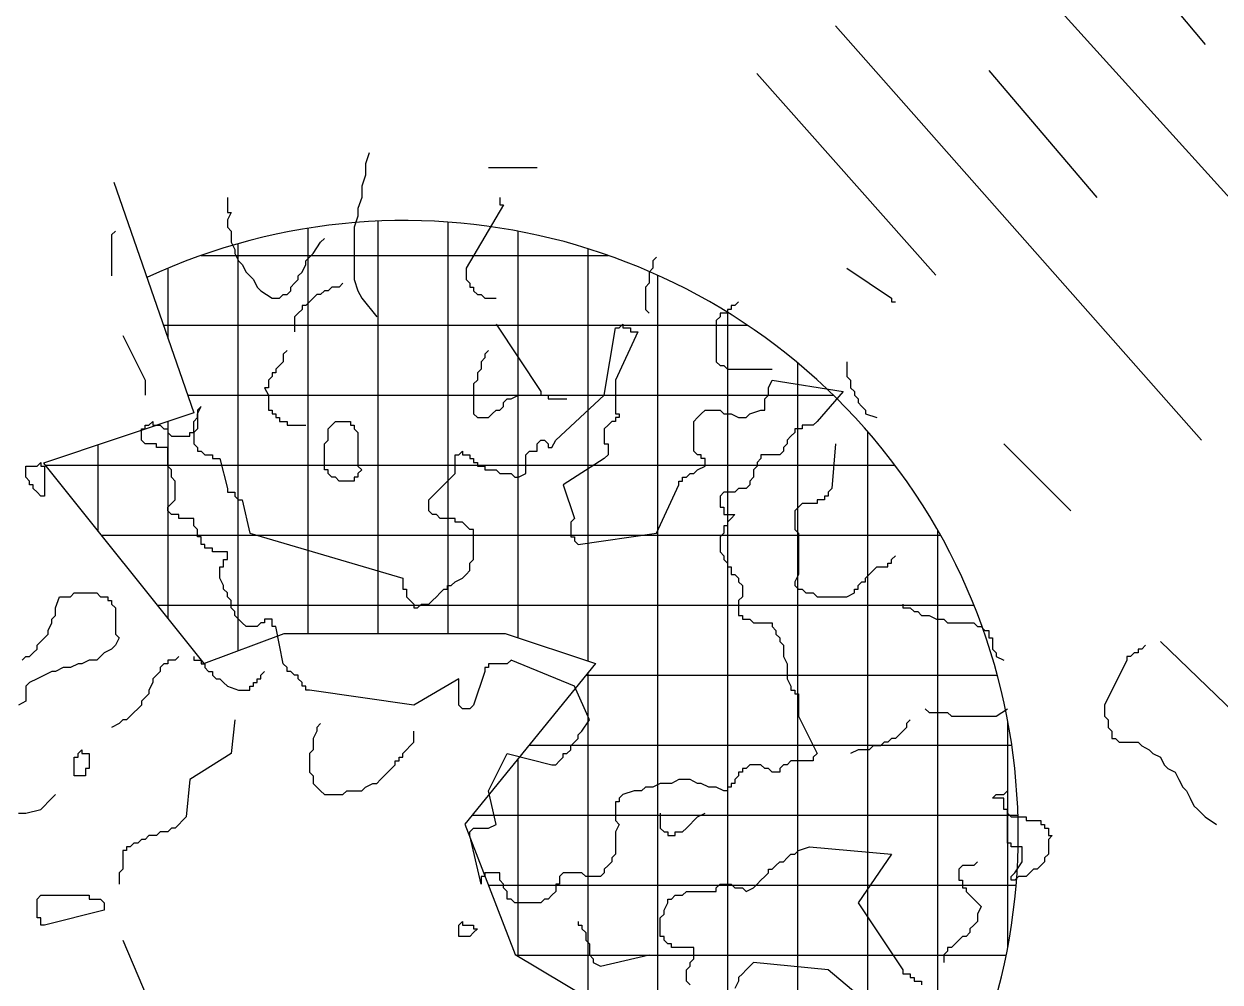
# Model space of a CAD drawing. Extents: x -13.6 to 7.2, y -12.8 to 13.
# Drawn here: x 3.062 to 4.064, y -4.327 to -3.524 of the extents above; entities that cross this region are included whole.
import ezdxf

# ---------------------------------------------------------------- set-up
doc = ezdxf.new("R2010")
doc.units = 0
doc.header["$MEASUREMENT"] = 0
for name, color, linetype in [('C-LAND-DecidShde1', 3, 'CONTINUOUS'), ('C-LAND-PL-SHADE', 1, 'CONTINUOUS'), ('C-LAND-PL-TEXTURE', 8, 'CONTINUOUS')]:
    doc.layers.add(name, color=color, linetype=linetype)

# ---------------------------------------------------------------- blocks, each defined once
blk = doc.blocks.new('DecidShde1')
at = {"layer": 'C-LAND-PL-TEXTURE', "linetype": 'Continuous'}
h = blk.add_hatch(dxfattribs=at)
h.set_pattern_fill('NET', color=256, scale=0.46875, style=0)
h.set_pattern_definition([(0, (-0.03989, -0.08519), (0, 0.0585938), []), (90, (-0.03989, -0.08519), (-0.0585938, 4e-18), [])])
h.paths.add_polyline_path([(0.1597, 0.1428), (0.0504, 0.0084), (0.0924, -0.1008), (0.2185, -0.1763), (0.2521, -0.2183), (0.1597, -0.3695), (0.1681, -0.4367), (0.3736, -0.3527, 0.825906), (-0.216, 0.4661), (-0.1765, 0.3527), (-0.3026, 0.3107), (-0.1681, 0.1428), (-0.1009, 0.1679), (0.084, 0.1679)])
at = {"layer": 'C-LAND-DecidShde1'}
for p, q in [((0.1671, 0.3675), (0.1765, 0.4238)), ((0.1765, 0.4238), (0.1796, 0.4238)), ((0.1796, 0.4238), (0.1827, 0.4269)), ((0.1827, 0.4269), (0.1827, 0.4238)), ((0.1827, 0.4269), (0.1827, 0.4269)), ((0.1827, 0.4238), (0.1858, 0.4238)), ((0.1858, 0.4238), (0.189, 0.4238)), ((0.189, 0.4238), (0.189, 0.4206)), ((0.1952, 0.4206), (0.1765, 0.38)), ((0.189, 0.4206), (0.1921, 0.4206)), ((0.1921, 0.4206), (0.1952, 0.4206)), ((0.1765, 0.38), (0.1765, 0.355)), ((0.3046, 0.3738), (0.3077, 0.38)), ((0.3046, 0.3706), (0.3046, 0.3738)), ((0.3046, 0.3675), (0.3046, 0.3706)), ((0.3077, 0.38), (0.3671, 0.3706)), ((0.3671, 0.3706), (0.3452, 0.3456)), ((0.1265, 0.33), (0.1671, 0.3675)), ((0.3015, 0.3644), (0.3046, 0.3675)), ((0.3015, 0.3613), (0.3015, 0.3644)), ((0.3015, 0.3581), (0.3015, 0.3613)), ((-0.1735, 0.3519), (-0.1704, 0.3581)), ((-0.1704, 0.3581), (-0.1735, 0.355)), ((-0.1735, 0.355), (-0.1735, 0.3519)), ((-0.1735, 0.3488), (-0.1735, 0.3519)), ((-0.1735, 0.3519), (-0.1735, 0.3488)), ((0.1765, 0.355), (0.1765, 0.3519)), ((0.1765, 0.3519), (0.1796, 0.3519)), ((0.1796, 0.3519), (0.1796, 0.3488)), ((0.2452, 0.3488), (0.2483, 0.3519)), ((0.2483, 0.3519), (0.2515, 0.355)), ((0.2515, 0.355), (0.2546, 0.355)), ((0.2546, 0.355), (0.2577, 0.355)), ((0.2577, 0.355), (0.2608, 0.355)), ((0.2608, 0.355), (0.264, 0.355)), ((0.264, 0.355), (0.2671, 0.3519)), ((0.2671, 0.3519), (0.2702, 0.3519)), ((0.2702, 0.3519), (0.2733, 0.3519)), ((0.2733, 0.3519), (0.2796, 0.3488)), ((0.2858, 0.3488), (0.289, 0.3519)), ((0.289, 0.3519), (0.2983, 0.355)), ((0.2983, 0.355), (0.3015, 0.355)), ((0.3015, 0.355), (0.3015, 0.3581)), ((-0.2173, 0.3394), (-0.2173, 0.3425)), ((-0.2173, 0.3425), (-0.2142, 0.3425)), ((-0.2142, 0.3425), (-0.211, 0.3456)), ((-0.211, 0.3456), (-0.211, 0.3425)), ((-0.211, 0.3425), (-0.2079, 0.3425)), ((-0.2079, 0.3425), (-0.2048, 0.3425)), ((-0.2048, 0.3425), (-0.2017, 0.3394)), ((-0.1767, 0.3456), (-0.1735, 0.3488)), ((-0.1767, 0.3425), (-0.1767, 0.3456)), ((-0.1767, 0.3394), (-0.1767, 0.3425)), ((-0.1735, 0.3488), (-0.1735, 0.3456)), ((-0.1735, 0.3456), (-0.1735, 0.3425)), ((-0.1735, 0.3425), (-0.1735, 0.3394)), ((0.1702, 0.3425), (0.1671, 0.3394)), ((0.1733, 0.3456), (0.1702, 0.3425)), ((0.1765, 0.3456), (0.1733, 0.3456)), ((0.1796, 0.3488), (0.1765, 0.3488)), ((0.1765, 0.3488), (0.1765, 0.3456)), ((0.2421, 0.3456), (0.2452, 0.3488)), ((0.2421, 0.3425), (0.2421, 0.3456)), ((0.2421, 0.3394), (0.2421, 0.3425)), ((0.2796, 0.3488), (0.2827, 0.3488)), ((0.2827, 0.3488), (0.2858, 0.3488)), ((0.3358, 0.3425), (0.3327, 0.3425)), ((0.3327, 0.3425), (0.3327, 0.3394)), ((0.339, 0.3425), (0.3358, 0.3425)), ((0.3421, 0.3425), (0.339, 0.3425)), ((0.3452, 0.3456), (0.3421, 0.3425)), ((-0.2204, 0.3363), (-0.2204, 0.3394)), ((-0.2204, 0.3394), (-0.2173, 0.3394)), ((-0.2204, 0.3331), (-0.2204, 0.3363)), ((-0.2204, 0.33), (-0.2204, 0.3331)), ((-0.2017, 0.3394), (-0.1985, 0.3394)), ((-0.1985, 0.3394), (-0.1985, 0.3363)), ((-0.1985, 0.3363), (-0.1954, 0.3331)), ((-0.1954, 0.3331), (-0.1923, 0.3331)), ((-0.1923, 0.3331), (-0.186, 0.3331)), ((-0.186, 0.3331), (-0.1829, 0.3331)), ((-0.1829, 0.3331), (-0.1798, 0.3331)), ((-0.1798, 0.3331), (-0.1798, 0.3363)), ((-0.1798, 0.3363), (-0.1767, 0.3363)), ((-0.1767, 0.3363), (-0.1767, 0.3394)), ((-0.1735, 0.3394), (-0.1767, 0.3363)), ((-0.1767, 0.3363), (-0.1767, 0.3331)), ((-0.1767, 0.3331), (-0.1767, 0.33)), ((0.1671, 0.3394), (0.1671, 0.3363)), ((0.1671, 0.3363), (0.1671, 0.3331)), ((0.1671, 0.3331), (0.1671, 0.33)), ((0.2421, 0.3363), (0.2421, 0.3394)), ((0.2421, 0.3331), (0.2421, 0.3363)), ((0.2421, 0.33), (0.2421, 0.3331)), ((0.3233, 0.3331), (0.3202, 0.33)), ((0.3265, 0.3363), (0.3233, 0.3331)), ((0.3296, 0.3394), (0.3265, 0.3394)), ((0.3265, 0.3394), (0.3265, 0.3363)), ((0.3327, 0.3394), (0.3296, 0.3394)), ((-0.2173, 0.3269), (-0.2204, 0.33)), ((-0.2142, 0.3269), (-0.2173, 0.3269)), ((-0.211, 0.3269), (-0.2142, 0.3269)), ((-0.2079, 0.3269), (-0.211, 0.3269)), ((-0.2079, 0.3238), (-0.2079, 0.3269)), ((-0.2048, 0.3238), (-0.2079, 0.3238)), ((-0.2017, 0.3238), (-0.2048, 0.3238)), ((-0.1985, 0.3238), (-0.2017, 0.3238)), ((-0.1985, 0.3144), (-0.1985, 0.3238)), ((-0.1767, 0.33), (-0.1767, 0.3269)), ((-0.1767, 0.3269), (-0.1735, 0.3238)), ((-0.1735, 0.3238), (-0.1735, 0.3206)), ((-0.1735, 0.3206), (-0.1704, 0.3206)), ((-0.1704, 0.3206), (-0.1673, 0.3175)), ((0.0452, 0.3175), (0.0483, 0.3206)), ((0.0483, 0.3206), (0.0483, 0.3175)), ((0.1015, 0.3175), (0.1046, 0.3206)), ((0.1046, 0.3206), (0.1077, 0.3206)), ((0.1077, 0.3206), (0.1108, 0.3206)), ((0.1108, 0.3269), (0.114, 0.33)), ((0.1108, 0.3238), (0.1108, 0.3269)), ((0.1108, 0.3206), (0.1108, 0.3238)), ((0.114, 0.33), (0.1171, 0.33)), ((0.1171, 0.33), (0.1202, 0.3269)), ((0.1202, 0.3269), (0.1202, 0.3238)), ((0.1202, 0.3238), (0.1233, 0.3238)), ((0.1233, 0.3238), (0.1265, 0.33)), ((0.1671, 0.33), (0.1671, 0.3269)), ((0.1671, 0.3269), (0.1702, 0.3269)), ((0.1702, 0.3269), (0.1702, 0.3238)), ((0.1702, 0.3238), (0.1702, 0.3206)), ((0.1702, 0.3206), (0.1702, 0.3175)), ((0.2421, 0.3269), (0.2421, 0.33)), ((0.2421, 0.3238), (0.2421, 0.3269)), ((0.2421, 0.3206), (0.2421, 0.3238)), ((0.2452, 0.3175), (0.2421, 0.3206)), ((0.3171, 0.3206), (0.314, 0.3175)), ((0.3202, 0.3269), (0.3171, 0.3238)), ((0.3171, 0.3238), (0.3171, 0.3206)), ((0.3202, 0.33), (0.3202, 0.3269)), ((-0.1985, 0.3113), (-0.1985, 0.3144)), ((-0.1985, 0.3081), (-0.1985, 0.3113)), ((-0.1673, 0.3175), (-0.1642, 0.3175)), ((-0.1642, 0.3175), (-0.161, 0.3175)), ((-0.161, 0.3175), (-0.161, 0.3144)), ((-0.161, 0.3144), (-0.1548, 0.3144)), ((-0.1548, 0.3144), (-0.1485, 0.2894)), ((0.0421, 0.3144), (0.0421, 0.3175)), ((0.0421, 0.3175), (0.0452, 0.3175)), ((0.0421, 0.3113), (0.0421, 0.3144)), ((0.0421, 0.3081), (0.0421, 0.3113)), ((0.0483, 0.3175), (0.0515, 0.3175)), ((0.0515, 0.3175), (0.0546, 0.3175)), ((0.0546, 0.3175), (0.0546, 0.3144)), ((0.0546, 0.3144), (0.0577, 0.3144)), ((0.0577, 0.3144), (0.0577, 0.3113)), ((0.0577, 0.3113), (0.0608, 0.3113)), ((0.0608, 0.3113), (0.0608, 0.3081)), ((0.1015, 0.3144), (0.1015, 0.3175)), ((0.1015, 0.3113), (0.1015, 0.3144)), ((0.1015, 0.3081), (0.1015, 0.3113)), ((0.1671, 0.3144), (0.1327, 0.2925)), ((0.1702, 0.3175), (0.1671, 0.3144)), ((0.2483, 0.3175), (0.2452, 0.3175)), ((0.2483, 0.3144), (0.2483, 0.3175)), ((0.2515, 0.3144), (0.2483, 0.3144)), ((0.2515, 0.3113), (0.2515, 0.3144)), ((0.2515, 0.3081), (0.2515, 0.3113)), ((0.2983, 0.3144), (0.2952, 0.3113)), ((0.2952, 0.3113), (0.2952, 0.3081)), ((0.3015, 0.3175), (0.2983, 0.3175)), ((0.2983, 0.3175), (0.2983, 0.3144)), ((0.3046, 0.3175), (0.3015, 0.3175)), ((0.3077, 0.3175), (0.3046, 0.3175)), ((0.3108, 0.3175), (0.3077, 0.3175)), ((0.314, 0.3175), (0.3108, 0.3175)), ((-0.1954, 0.305), (-0.1985, 0.3081)), ((-0.1954, 0.3019), (-0.1954, 0.305)), ((-0.1954, 0.2988), (-0.1954, 0.3019)), ((0.0202, 0.28), (0.0421, 0.3019)), ((0.0421, 0.305), (0.0421, 0.3081)), ((0.0421, 0.3019), (0.0421, 0.305)), ((0.0608, 0.3081), (0.064, 0.3081)), ((0.064, 0.3081), (0.0671, 0.3081)), ((0.0671, 0.3081), (0.0671, 0.305)), ((0.0671, 0.305), (0.0702, 0.305)), ((0.0702, 0.305), (0.0733, 0.305)), ((0.0733, 0.305), (0.0765, 0.305)), ((0.0765, 0.305), (0.0796, 0.3019)), ((0.0796, 0.3019), (0.0827, 0.3019)), ((0.0827, 0.3019), (0.0858, 0.3019)), ((0.0858, 0.3019), (0.089, 0.3019)), ((0.089, 0.3019), (0.0921, 0.2988)), ((0.0952, 0.2988), (0.1015, 0.3019)), ((0.1015, 0.305), (0.1015, 0.3081)), ((0.1015, 0.3019), (0.1015, 0.305)), ((0.2358, 0.2988), (0.239, 0.3019)), ((0.239, 0.3019), (0.2421, 0.3019)), ((0.2421, 0.3019), (0.2452, 0.305)), ((0.2452, 0.305), (0.2515, 0.3081)), ((0.2952, 0.3081), (0.2921, 0.305)), ((0.2921, 0.305), (0.2921, 0.3019)), ((0.2921, 0.3019), (0.2921, 0.2988)), ((-0.1923, 0.2956), (-0.1954, 0.2988)), ((-0.1923, 0.2925), (-0.1923, 0.2956)), ((-0.1923, 0.2894), (-0.1923, 0.2925)), ((0.0921, 0.2988), (0.0952, 0.2988)), ((0.1327, 0.2925), (0.1421, 0.2644)), ((0.2108, 0.2519), (0.2296, 0.2925)), ((0.2296, 0.2925), (0.2296, 0.2956)), ((0.2296, 0.2956), (0.2327, 0.2956)), ((0.2327, 0.2956), (0.2327, 0.2988)), ((0.2327, 0.2988), (0.2358, 0.2988)), ((0.289, 0.2925), (0.2858, 0.2894)), ((0.2921, 0.2988), (0.289, 0.2956)), ((0.289, 0.2956), (0.289, 0.2925)), ((-0.1923, 0.2863), (-0.1923, 0.2894)), ((-0.1923, 0.2831), (-0.1923, 0.2863)), ((-0.1923, 0.28), (-0.1923, 0.2831)), ((-0.1485, 0.2894), (-0.1485, 0.2863)), ((-0.1485, 0.2863), (-0.1454, 0.2863)), ((-0.1454, 0.2863), (-0.1423, 0.2863)), ((-0.1423, 0.2863), (-0.1423, 0.2831)), ((-0.1423, 0.2831), (-0.1392, 0.28)), ((0.2671, 0.2863), (0.264, 0.2831)), ((0.264, 0.2831), (0.264, 0.28)), ((0.2702, 0.2863), (0.2671, 0.2863)), ((0.2733, 0.2863), (0.2702, 0.2863)), ((0.2765, 0.2863), (0.2733, 0.2863)), ((0.2796, 0.2894), (0.2765, 0.2863)), ((0.2827, 0.2894), (0.2796, 0.2894)), ((0.2858, 0.2894), (0.2827, 0.2894)), ((-0.1985, 0.2738), (-0.1954, 0.2769)), ((-0.1985, 0.2706), (-0.1985, 0.2738)), ((-0.1954, 0.2675), (-0.1985, 0.2706)), ((-0.1954, 0.2769), (-0.1923, 0.28)), ((-0.1392, 0.28), (-0.136, 0.28)), ((-0.136, 0.28), (-0.1298, 0.2519)), ((0.0202, 0.2738), (0.0202, 0.28)), ((0.0202, 0.2706), (0.0202, 0.2738)), ((0.0233, 0.2675), (0.0202, 0.2706)), ((0.264, 0.28), (0.264, 0.2769)), ((0.264, 0.2769), (0.264, 0.2738)), ((0.264, 0.2738), (0.2671, 0.2738)), ((0.2671, 0.2738), (0.2671, 0.2706)), ((0.2671, 0.2706), (0.2671, 0.2675)), ((-0.1923, 0.2675), (-0.1954, 0.2675)), ((-0.1892, 0.2675), (-0.1923, 0.2675)), ((-0.1892, 0.2644), (-0.1892, 0.2675)), ((-0.186, 0.2644), (-0.1892, 0.2644)), ((-0.1829, 0.2644), (-0.186, 0.2644)), ((-0.1798, 0.2644), (-0.1829, 0.2644)), ((-0.1767, 0.2644), (-0.1798, 0.2644)), ((-0.1767, 0.2581), (-0.1767, 0.2644)), ((0.0265, 0.2675), (0.0233, 0.2675)), ((0.0296, 0.2644), (0.0265, 0.2675)), ((0.0327, 0.2644), (0.0296, 0.2644)), ((0.0358, 0.2644), (0.0327, 0.2644)), ((0.039, 0.2644), (0.0358, 0.2644)), ((0.0421, 0.2644), (0.039, 0.2644)), ((0.0421, 0.2613), (0.0421, 0.2644)), ((0.0452, 0.2613), (0.0421, 0.2613)), ((0.0483, 0.2613), (0.0452, 0.2613)), ((0.0515, 0.2581), (0.0483, 0.2613)), ((0.1421, 0.2644), (0.139, 0.2613)), ((0.139, 0.2613), (0.139, 0.2581)), ((0.2671, 0.2675), (0.2702, 0.2675)), ((0.2702, 0.2675), (0.2765, 0.2675)), ((0.2733, 0.2644), (0.2702, 0.2613)), ((0.2702, 0.2613), (0.2702, 0.2581)), ((0.2765, 0.2675), (0.2733, 0.2644)), ((-0.1735, 0.255), (-0.1767, 0.2581)), ((-0.1735, 0.2519), (-0.1735, 0.255)), ((-0.1735, 0.2488), (-0.1735, 0.2519)), ((-0.1298, 0.2519), (-0.0017, 0.2144)), ((0.0546, 0.255), (0.0515, 0.2581)), ((0.0577, 0.255), (0.0546, 0.255)), ((0.0577, 0.2488), (0.0577, 0.255)), ((0.139, 0.2581), (0.139, 0.255)), ((0.139, 0.255), (0.139, 0.2519)), ((0.139, 0.2519), (0.139, 0.2488)), ((0.1452, 0.2425), (0.2108, 0.2519)), ((0.2671, 0.2519), (0.264, 0.2488)), ((0.2702, 0.2581), (0.2671, 0.2581)), ((0.2671, 0.2581), (0.2671, 0.255)), ((0.2671, 0.255), (0.2671, 0.2519)), ((-0.1704, 0.2488), (-0.1735, 0.2488)), ((-0.1704, 0.2456), (-0.1704, 0.2488)), ((-0.1704, 0.2425), (-0.1704, 0.2456)), ((-0.1673, 0.2425), (-0.1704, 0.2425)), ((-0.1673, 0.2394), (-0.1673, 0.2425)), ((0.0577, 0.2456), (0.0577, 0.2488)), ((0.0577, 0.2425), (0.0577, 0.2456)), ((0.0577, 0.2394), (0.0577, 0.2425)), ((0.139, 0.2488), (0.1421, 0.2488)), ((0.1421, 0.2488), (0.1421, 0.2456)), ((0.1421, 0.2456), (0.1452, 0.2425)), ((0.264, 0.2488), (0.264, 0.2456)), ((0.264, 0.2456), (0.264, 0.2425)), ((0.264, 0.2425), (0.264, 0.2394)), ((-0.1642, 0.2394), (-0.1673, 0.2394)), ((-0.161, 0.2394), (-0.1642, 0.2394)), ((-0.161, 0.2363), (-0.161, 0.2394)), ((-0.1579, 0.2363), (-0.161, 0.2363)), ((-0.1548, 0.2363), (-0.1579, 0.2363)), ((-0.1517, 0.2363), (-0.1548, 0.2363)), ((-0.1485, 0.2363), (-0.1517, 0.2363)), ((-0.1485, 0.2331), (-0.1485, 0.2363)), ((-0.1485, 0.23), (-0.1485, 0.2331)), ((0.0577, 0.2363), (0.0577, 0.2394)), ((0.0577, 0.2331), (0.0577, 0.2363)), ((0.0577, 0.23), (0.0577, 0.2331)), ((0.264, 0.2394), (0.264, 0.2363)), ((0.264, 0.2363), (0.2671, 0.2331)), ((0.2671, 0.2331), (0.2671, 0.23)), ((-0.1548, 0.2206), (-0.1548, 0.2238)), ((-0.1548, 0.2238), (-0.1517, 0.2238)), ((-0.1548, 0.2175), (-0.1548, 0.2206)), ((-0.1517, 0.2269), (-0.1517, 0.23)), ((-0.1517, 0.23), (-0.1485, 0.23)), ((-0.1517, 0.2238), (-0.1517, 0.2269)), ((0.0515, 0.2175), (0.0546, 0.2206)), ((0.0546, 0.2269), (0.0577, 0.23)), ((0.0546, 0.2238), (0.0546, 0.2269)), ((0.0546, 0.2206), (0.0546, 0.2238)), ((0.2671, 0.23), (0.2702, 0.2269)), ((0.2702, 0.2269), (0.2702, 0.2238)), ((0.2702, 0.2238), (0.2733, 0.2238)), ((0.2733, 0.2238), (0.2733, 0.2206)), ((0.2733, 0.2206), (0.2733, 0.2175)), ((-0.1548, 0.2144), (-0.1548, 0.2175)), ((-0.1517, 0.2081), (-0.1548, 0.2144)), ((-0.0017, 0.2144), (-0.0017, 0.2113)), ((-0.0017, 0.2113), (-0.0017, 0.2081)), ((0.039, 0.2081), (0.0421, 0.2113)), ((0.0421, 0.2113), (0.0483, 0.2144)), ((0.0483, 0.2144), (0.0515, 0.2175)), ((0.2733, 0.2175), (0.2765, 0.2175)), ((0.2765, 0.2175), (0.2796, 0.2144)), ((0.2796, 0.2144), (0.2796, 0.2113)), ((0.2796, 0.2113), (0.2827, 0.2081)), ((-0.1517, 0.205), (-0.1517, 0.2081)), ((-0.1485, 0.2019), (-0.1517, 0.205)), ((-0.1485, 0.1988), (-0.1485, 0.2019)), ((-0.0017, 0.2081), (-0.0017, 0.205)), ((-0.0017, 0.205), (0.0015, 0.205)), ((0.0015, 0.205), (0.0015, 0.2019)), ((0.0015, 0.2019), (0.0015, 0.1988)), ((0.0265, 0.1988), (0.0296, 0.2019)), ((0.0296, 0.2019), (0.0327, 0.205)), ((0.0327, 0.205), (0.0358, 0.205)), ((0.0358, 0.205), (0.0358, 0.2081)), ((0.0358, 0.2081), (0.039, 0.2081)), ((0.2827, 0.2081), (0.2827, 0.205)), ((0.2827, 0.205), (0.2827, 0.2019)), ((0.2827, 0.2019), (0.2827, 0.1988)), ((-0.1454, 0.1956), (-0.1485, 0.1988)), ((-0.1454, 0.1925), (-0.1454, 0.1956)), ((-0.1454, 0.1894), (-0.1454, 0.1925)), ((0.0015, 0.1988), (0.0046, 0.1956)), ((0.0046, 0.1956), (0.0077, 0.1925)), ((0.0077, 0.1925), (0.0077, 0.1894)), ((0.0108, 0.1894), (0.014, 0.1925)), ((0.014, 0.1925), (0.0171, 0.1925)), ((0.0171, 0.1925), (0.0202, 0.1925)), ((0.0202, 0.1925), (0.0233, 0.1956)), ((0.0233, 0.1956), (0.0265, 0.1988)), ((0.2827, 0.1988), (0.2796, 0.1956)), ((0.2796, 0.1956), (0.2796, 0.1925)), ((0.2796, 0.1925), (0.2796, 0.1894)), ((-0.1423, 0.1863), (-0.1454, 0.1894)), ((-0.1423, 0.1831), (-0.1423, 0.1863)), ((-0.1392, 0.18), (-0.1423, 0.1831)), ((0.0077, 0.1894), (0.0108, 0.1894)), ((0.2796, 0.1894), (0.2796, 0.1863)), ((0.2796, 0.1863), (0.2796, 0.1831)), ((0.2796, 0.1831), (0.2827, 0.1831)), ((0.2827, 0.1831), (0.2827, 0.18)), ((-0.136, 0.1769), (-0.1392, 0.18)), ((-0.1329, 0.1738), (-0.136, 0.1769)), ((-0.1298, 0.1738), (-0.1329, 0.1738)), ((-0.1235, 0.1738), (-0.1298, 0.1738)), ((-0.1204, 0.1769), (-0.1235, 0.1738)), ((-0.1173, 0.1769), (-0.1204, 0.1769)), ((-0.1142, 0.18), (-0.1173, 0.18)), ((-0.1173, 0.18), (-0.1173, 0.1769)), ((-0.111, 0.18), (-0.1142, 0.18)), ((-0.111, 0.1769), (-0.111, 0.18)), ((-0.111, 0.1738), (-0.111, 0.1769)), ((-0.1079, 0.1738), (-0.111, 0.1738)), ((-0.1017, 0.1425), (-0.1079, 0.1738)), ((0.2827, 0.18), (0.2858, 0.18)), ((0.2858, 0.18), (0.289, 0.18)), ((0.289, 0.18), (0.2921, 0.1769)), ((0.2921, 0.1769), (0.2952, 0.1769)), ((0.2952, 0.1769), (0.2983, 0.1769)), ((0.2983, 0.1769), (0.3015, 0.1769)), ((0.3015, 0.1769), (0.3077, 0.1769)), ((0.3077, 0.1769), (0.3077, 0.1738)), ((0.3077, 0.1738), (0.3108, 0.1706)), ((0.3108, 0.1706), (0.3108, 0.1675)), ((0.3108, 0.1675), (0.314, 0.1644)), ((0.314, 0.1644), (0.314, 0.1613)), ((0.314, 0.1613), (0.3171, 0.1581)), ((0.3171, 0.1581), (0.3171, 0.155)), ((0.3171, 0.155), (0.3171, 0.1519)), ((0.3171, 0.1519), (0.3171, 0.1488)), ((-0.0985, 0.1394), (-0.1017, 0.1425)), ((0.0733, 0.1425), (0.0702, 0.1425)), ((0.0702, 0.1425), (0.0702, 0.1394)), ((0.0765, 0.1425), (0.0733, 0.1425)), ((0.0796, 0.1425), (0.0765, 0.1425)), ((0.0827, 0.1425), (0.0796, 0.1425)), ((0.0858, 0.1425), (0.0827, 0.1425)), ((0.089, 0.1456), (0.0858, 0.1425)), ((0.1421, 0.1238), (0.089, 0.1456)), ((0.3171, 0.1488), (0.3202, 0.1425)), ((0.3202, 0.1425), (0.3202, 0.1394)), ((-0.0985, 0.1363), (-0.0985, 0.1394)), ((-0.0954, 0.1363), (-0.0985, 0.1363)), ((-0.0923, 0.1331), (-0.0954, 0.1363)), ((-0.0892, 0.1331), (-0.0923, 0.1331)), ((-0.0892, 0.13), (-0.0892, 0.1331)), ((0.0671, 0.1363), (0.0577, 0.1081)), ((0.0702, 0.1394), (0.0671, 0.1394)), ((0.0671, 0.1394), (0.0671, 0.1363)), ((0.3202, 0.1394), (0.3202, 0.1363)), ((0.3202, 0.1363), (0.3202, 0.1331)), ((0.3202, 0.1331), (0.3202, 0.13)), ((-0.086, 0.1269), (-0.0892, 0.13)), ((-0.086, 0.1238), (-0.086, 0.1269)), ((-0.0829, 0.1238), (-0.086, 0.1238)), ((-0.0829, 0.1206), (-0.0829, 0.1238)), ((-0.0798, 0.1206), (-0.0829, 0.1206)), ((0.0077, 0.1081), (-0.0798, 0.1206)), ((0.0452, 0.13), (0.0077, 0.1081)), ((0.0452, 0.1238), (0.0452, 0.13)), ((0.0452, 0.1206), (0.0452, 0.1238)), ((0.0452, 0.1175), (0.0452, 0.1206)), ((0.1546, 0.0956), (0.1421, 0.1238)), ((0.3202, 0.13), (0.3233, 0.1238)), ((0.3233, 0.1238), (0.3233, 0.1206)), ((0.3233, 0.1206), (0.3265, 0.1206)), ((0.3265, 0.1206), (0.3265, 0.1175)), ((0.0452, 0.1144), (0.0452, 0.1175)), ((0.0452, 0.1113), (0.0452, 0.1144)), ((0.0452, 0.1081), (0.0452, 0.1113)), ((0.3265, 0.1175), (0.3296, 0.1175)), ((0.3296, 0.1175), (0.3296, 0.1144)), ((0.3296, 0.1144), (0.3296, 0.1113)), ((0.3296, 0.1113), (0.3296, 0.1081)), ((0.0483, 0.105), (0.0452, 0.1081)), ((0.0515, 0.105), (0.0483, 0.105)), ((0.0546, 0.105), (0.0515, 0.105)), ((0.0577, 0.1081), (0.0546, 0.105)), ((0.3296, 0.1081), (0.3296, 0.105)), ((0.3296, 0.105), (0.3296, 0.1019)), ((0.3296, 0.1019), (0.3296, 0.0988)), ((0.1483, 0.0863), (0.1546, 0.0956)), ((0.3296, 0.0988), (0.3452, 0.0675)), ((0.1452, 0.0831), (0.1483, 0.0863)), ((0.1452, 0.08), (0.1452, 0.0831)), ((0.1358, 0.0675), (0.139, 0.0706)), ((0.139, 0.0738), (0.1421, 0.0769)), ((0.139, 0.0706), (0.139, 0.0738)), ((0.1421, 0.0769), (0.1452, 0.08)), ((0.0702, 0.0363), (0.0858, 0.0675)), ((0.0858, 0.0675), (0.1233, 0.0581)), ((0.1265, 0.0581), (0.1296, 0.0613)), ((0.1296, 0.0613), (0.1327, 0.0644)), ((0.1327, 0.0644), (0.1327, 0.0675)), ((0.1327, 0.0675), (0.1358, 0.0675)), ((0.3233, 0.0613), (0.3202, 0.0581)), ((0.3265, 0.0613), (0.3233, 0.0613)), ((0.3296, 0.0613), (0.3265, 0.0613)), ((0.3327, 0.0613), (0.3296, 0.0613)), ((0.3358, 0.0613), (0.3327, 0.0613)), ((0.339, 0.0613), (0.3358, 0.0613)), ((0.3421, 0.0613), (0.339, 0.0613)), ((0.3452, 0.0675), (0.3421, 0.0644)), ((0.3421, 0.0644), (0.3421, 0.0613)), ((0.1233, 0.0581), (0.1265, 0.0581)), ((0.2827, 0.0519), (0.2796, 0.0519)), ((0.2796, 0.0519), (0.2796, 0.0488)), ((0.2858, 0.055), (0.2827, 0.055)), ((0.2827, 0.055), (0.2827, 0.0519)), ((0.289, 0.0581), (0.2858, 0.055)), ((0.2921, 0.0581), (0.289, 0.0581)), ((0.2952, 0.0581), (0.2921, 0.0581)), ((0.2983, 0.0581), (0.2952, 0.0581)), ((0.3015, 0.055), (0.2983, 0.0581)), ((0.3046, 0.055), (0.3015, 0.055)), ((0.3077, 0.0519), (0.3046, 0.055)), ((0.3108, 0.0519), (0.3077, 0.0519)), ((0.314, 0.0519), (0.3108, 0.0519)), ((0.3171, 0.0581), (0.314, 0.055)), ((0.314, 0.055), (0.314, 0.0519)), ((0.3202, 0.0581), (0.3171, 0.0581)), ((0.214, 0.0425), (0.2077, 0.0394)), ((0.2171, 0.0425), (0.214, 0.0425)), ((0.2233, 0.0425), (0.2171, 0.0425)), ((0.2296, 0.0456), (0.2233, 0.0425)), ((0.2327, 0.0456), (0.2296, 0.0456)), ((0.239, 0.0456), (0.2327, 0.0456)), ((0.2452, 0.0425), (0.239, 0.0456)), ((0.2483, 0.0425), (0.2452, 0.0425)), ((0.2546, 0.0394), (0.2483, 0.0425)), ((0.2765, 0.0425), (0.2733, 0.0425)), ((0.2733, 0.0425), (0.2733, 0.0394)), ((0.2796, 0.0488), (0.2765, 0.0456)), ((0.2765, 0.0456), (0.2765, 0.0425)), ((0.0765, 0.0081), (0.0702, 0.0363)), ((0.1827, 0.0331), (0.1796, 0.03)), ((0.1921, 0.0363), (0.1827, 0.0331)), ((0.1983, 0.0363), (0.1921, 0.0363)), ((0.2015, 0.0394), (0.1983, 0.0363)), ((0.2077, 0.0394), (0.2015, 0.0394)), ((0.2608, 0.0394), (0.2546, 0.0394)), ((0.2671, 0.0363), (0.2608, 0.0394)), ((0.2702, 0.0363), (0.2671, 0.0363)), ((0.2733, 0.0394), (0.2702, 0.0394)), ((0.2702, 0.0394), (0.2702, 0.0363)), ((0.1796, 0.0269), (0.1765, 0.0269)), ((0.1765, 0.0269), (0.1765, 0.0238)), ((0.1765, 0.0238), (0.1765, 0.0206)), ((0.1765, 0.0206), (0.1765, 0.0175)), ((0.1796, 0.03), (0.1796, 0.0269)), ((0.1765, 0.0175), (0.1765, 0.0144)), ((0.1765, 0.0144), (0.1765, 0.0113)), ((0.1765, 0.0113), (0.1796, 0.0081)), ((0.0546, 0.0019), (0.0577, 0.005)), ((0.0546, -0.0012), (0.0546, 0.0019)), ((0.0577, 0.005), (0.0608, 0.005)), ((0.0608, 0.005), (0.064, 0.005)), ((0.064, 0.005), (0.0671, 0.005)), ((0.0671, 0.005), (0.0702, 0.005)), ((0.0702, 0.005), (0.0765, 0.0081)), ((0.1796, 0.0081), (0.1765, 0.0019)), ((0.1765, 0.0019), (0.1765, -0.0012)), ((0.064, -0.0419), (0.0546, -0.0012)), ((0.1765, -0.0012), (0.1765, -0.0044)), ((0.1765, -0.0044), (0.1765, -0.0075)), ((0.1765, -0.0075), (0.1765, -0.0106)), ((0.1765, -0.0169), (0.1733, -0.02)), ((0.1733, -0.02), (0.1733, -0.0231)), ((0.1765, -0.0106), (0.1765, -0.0137)), ((0.1765, -0.0137), (0.1765, -0.0169)), ((0.1702, -0.0262), (0.1671, -0.0294)), ((0.1671, -0.0294), (0.1671, -0.0325)), ((0.1733, -0.0231), (0.1702, -0.0262)), ((0.0671, -0.0356), (0.064, -0.0356)), ((0.064, -0.0356), (0.064, -0.0387)), ((0.064, -0.0387), (0.064, -0.0419)), ((0.0702, -0.0325), (0.0671, -0.0325)), ((0.0671, -0.0325), (0.0671, -0.0356)), ((0.0733, -0.0325), (0.0702, -0.0325)), ((0.0765, -0.0325), (0.0733, -0.0325)), ((0.0796, -0.0325), (0.0765, -0.0325)), ((0.0796, -0.0387), (0.0796, -0.0325)), ((0.0827, -0.0419), (0.0796, -0.0387)), ((0.1327, -0.0325), (0.1296, -0.0356)), ((0.1296, -0.0356), (0.1296, -0.0387)), ((0.1296, -0.0387), (0.1296, -0.0419)), ((0.1358, -0.0325), (0.1327, -0.0325)), ((0.139, -0.0325), (0.1358, -0.0325)), ((0.1421, -0.0325), (0.139, -0.0325)), ((0.1452, -0.0325), (0.1421, -0.0325)), ((0.1483, -0.0325), (0.1452, -0.0325)), ((0.1515, -0.0356), (0.1483, -0.0325)), ((0.1546, -0.0356), (0.1515, -0.0356)), ((0.1577, -0.0356), (0.1546, -0.0356)), ((0.1608, -0.0356), (0.1577, -0.0356)), ((0.164, -0.0356), (0.1608, -0.0356)), ((0.1671, -0.0325), (0.164, -0.0356)), ((0.0827, -0.045), (0.0827, -0.0419)), ((0.0858, -0.0481), (0.0827, -0.045)), ((0.0858, -0.0512), (0.0858, -0.0481)), ((0.1265, -0.0481), (0.1233, -0.0512)), ((0.1296, -0.0419), (0.1265, -0.0419)), ((0.1265, -0.0419), (0.1265, -0.045)), ((0.1265, -0.045), (0.1265, -0.0481)), ((0.0858, -0.0544), (0.0858, -0.0512)), ((0.089, -0.0544), (0.0858, -0.0544)), ((0.0921, -0.0575), (0.089, -0.0544)), ((0.0952, -0.0575), (0.0921, -0.0575)), ((0.0983, -0.0575), (0.0952, -0.0575)), ((0.1015, -0.0575), (0.0983, -0.0575)), ((0.1046, -0.0575), (0.1015, -0.0575)), ((0.1077, -0.0575), (0.1046, -0.0575)), ((0.1108, -0.0575), (0.1077, -0.0575)), ((0.114, -0.0575), (0.1108, -0.0575)), ((0.1171, -0.0544), (0.114, -0.0575)), ((0.1202, -0.0544), (0.1171, -0.0544)), ((0.1233, -0.0512), (0.1202, -0.0544))]:
    blk.add_line(p, q, dxfattribs=at)
for points in [[(-0.0298, 0.5706), (-0.0329, 0.5613), (-0.0329, 0.5519), (-0.036, 0.5425), (-0.036, 0.5331), (-0.0392, 0.5238), (-0.0392, 0.5175), (-0.0423, 0.5081), (-0.0423, 0.4988), (-0.0423, 0.4894), (-0.0423, 0.4831), (-0.0423, 0.4738), (-0.0423, 0.4644), (-0.0392, 0.455), (-0.036, 0.4488), (-0.0235, 0.4331)], [(0.0702, 0.5581), (0.1108, 0.5581)], [(-0.1485, 0.5331), (-0.1485, 0.53), (-0.1485, 0.5269), (-0.1485, 0.5238), (-0.1485, 0.5206), (-0.1454, 0.5206), (-0.1485, 0.5144), (-0.1485, 0.5081), (-0.1454, 0.505), (-0.1454, 0.4988), (-0.1454, 0.4956), (-0.1423, 0.4894), (-0.1423, 0.4863), (-0.1392, 0.48), (-0.136, 0.4769), (-0.1329, 0.4706), (-0.1298, 0.4675), (-0.1267, 0.4644), (-0.1235, 0.4581), (-0.1204, 0.455), (-0.111, 0.4488), (-0.1079, 0.4488), (-0.1048, 0.4488), (-0.1017, 0.4519), (-0.0985, 0.4519), (-0.0954, 0.455), (-0.0954, 0.4581), (-0.0923, 0.4613), (-0.0892, 0.4644), (-0.0892, 0.4675), (-0.086, 0.4706), (-0.0829, 0.4769), (-0.0829, 0.48), (-0.0798, 0.4831), (-0.0767, 0.4863), (-0.0704, 0.4956), (-0.0673, 0.4988)], [(0.0796, 0.5331), (0.0796, 0.53), (0.0796, 0.5269), (0.0827, 0.5269), (0.0515, 0.4738), (0.0515, 0.4706), (0.0515, 0.4675), (0.0515, 0.4644), (0.0546, 0.4613), (0.0546, 0.4581), (0.0577, 0.4581), (0.0577, 0.455), (0.0608, 0.4519), (0.064, 0.4519), (0.0671, 0.4488), (0.0702, 0.4488), (0.0765, 0.4488)], [(-0.2423, 0.505), (-0.2454, 0.5019), (-0.2454, 0.4988), (-0.2454, 0.4956), (-0.2454, 0.4925), (-0.2454, 0.4894), (-0.2454, 0.4863), (-0.2454, 0.4831), (-0.2454, 0.48), (-0.2454, 0.4769), (-0.2454, 0.4738), (-0.2454, 0.4706), (-0.2454, 0.4675)], [(0.2108, 0.4831), (0.2077, 0.48), (0.2077, 0.4769), (0.2077, 0.4738), (0.2046, 0.4706), (0.2046, 0.4675), (0.2046, 0.4644), (0.2046, 0.4613), (0.2015, 0.4581), (0.2015, 0.455), (0.2015, 0.4519), (0.2015, 0.4488), (0.2015, 0.4456), (0.2015, 0.4425), (0.2015, 0.4394), (0.2046, 0.4363)], [(-0.0517, 0.4613), (-0.0548, 0.4581), (-0.0579, 0.4581), (-0.061, 0.4581), (-0.0642, 0.455), (-0.0673, 0.455), (-0.0704, 0.4519), (-0.0735, 0.4519), (-0.0767, 0.4488), (-0.0798, 0.4456), (-0.0829, 0.4425), (-0.086, 0.4425), (-0.086, 0.4394), (-0.0892, 0.4363), (-0.0923, 0.4331), (-0.0923, 0.4269), (-0.0923, 0.4238), (-0.0923, 0.4206)], [(0.2796, 0.4456), (0.2765, 0.4425), (0.2733, 0.4425), (0.2733, 0.4394), (0.2702, 0.4394), (0.2702, 0.4363), (0.2671, 0.4363), (0.264, 0.4363), (0.264, 0.4331), (0.2608, 0.43), (0.2608, 0.3988), (0.2608, 0.3956), (0.264, 0.3925), (0.2671, 0.3925), (0.2702, 0.3894), (0.2733, 0.3894), (0.2765, 0.3894), (0.2796, 0.3894), (0.2827, 0.3894), (0.2858, 0.3894), (0.289, 0.3894), (0.2921, 0.3894), (0.2952, 0.3894), (0.3015, 0.3894), (0.3077, 0.3894)], [(0.0765, 0.4269), (0.114, 0.3706), (0.114, 0.3675), (0.1171, 0.3675), (0.1202, 0.3675), (0.1202, 0.3644), (0.1233, 0.3644), (0.1265, 0.3644), (0.1296, 0.3644), (0.1358, 0.3644)], [(-0.236, 0.4175), (-0.2173, 0.38), (-0.2173, 0.3769), (-0.2173, 0.3738), (-0.2173, 0.3706), (-0.2173, 0.3675)], [(-0.0985, 0.405), (-0.1017, 0.4019), (-0.1017, 0.3988), (-0.1017, 0.3956), (-0.1048, 0.3925), (-0.1079, 0.3894), (-0.1079, 0.3863), (-0.111, 0.3863), (-0.111, 0.3831), (-0.1142, 0.38), (-0.1142, 0.3769), (-0.1142, 0.3738), (-0.1173, 0.3738), (-0.1142, 0.3675), (-0.1142, 0.3644), (-0.1142, 0.3613), (-0.1142, 0.3581), (-0.1142, 0.355), (-0.111, 0.355), (-0.111, 0.3519), (-0.1079, 0.3519), (-0.1079, 0.3488), (-0.1048, 0.3488), (-0.1048, 0.3456), (-0.1017, 0.3456), (-0.0985, 0.3456), (-0.0985, 0.3425), (-0.0954, 0.3425), (-0.0923, 0.3425), (-0.0892, 0.3425), (-0.0829, 0.3425)], [(0.0702, 0.405), (0.0671, 0.4019), (0.0671, 0.3988), (0.064, 0.3956), (0.064, 0.3925), (0.064, 0.3894), (0.0608, 0.3863), (0.0608, 0.3831), (0.0608, 0.38), (0.0577, 0.3769), (0.0577, 0.3738), (0.0577, 0.3706), (0.0577, 0.3675), (0.0577, 0.3644), (0.0577, 0.3613), (0.0577, 0.3581), (0.0577, 0.3519), (0.0608, 0.3488), (0.064, 0.3488), (0.0671, 0.3488), (0.0702, 0.3488), (0.0733, 0.3519), (0.0765, 0.355), (0.0796, 0.355), (0.0827, 0.3581), (0.0827, 0.3613), (0.0858, 0.3644), (0.089, 0.3644), (0.0952, 0.3675)], [(0.3702, 0.3956), (0.3702, 0.3925), (0.3702, 0.3894), (0.3702, 0.3863), (0.3702, 0.3831), (0.3733, 0.38), (0.3733, 0.3769), (0.3733, 0.3738), (0.3765, 0.3706), (0.3765, 0.3675), (0.3796, 0.3644), (0.3796, 0.3613), (0.3827, 0.3581), (0.3858, 0.355), (0.3858, 0.3519), (0.3952, 0.3488)], [(0.3608, 0.3269), (0.3577, 0.2894), (0.3546, 0.2863), (0.3546, 0.2831), (0.3515, 0.2831), (0.3515, 0.28), (0.3483, 0.28), (0.3452, 0.28), (0.3452, 0.2769), (0.3421, 0.2769), (0.339, 0.2769), (0.3358, 0.2769), (0.3327, 0.2769), (0.3296, 0.2738), (0.3265, 0.2706), (0.3265, 0.2675), (0.3265, 0.2644), (0.3265, 0.2581), (0.3265, 0.255), (0.3296, 0.2519), (0.3296, 0.2456), (0.3296, 0.2425), (0.3296, 0.2363), (0.3296, 0.2331), (0.3296, 0.2269), (0.3296, 0.2238), (0.3296, 0.2175), (0.3265, 0.2113), (0.3265, 0.2081), (0.3296, 0.205), (0.3327, 0.205), (0.3358, 0.2019), (0.339, 0.2019), (0.3421, 0.2019), (0.3452, 0.1988), (0.3483, 0.1988), (0.3515, 0.1988), (0.3546, 0.1988), (0.3577, 0.1988), (0.3608, 0.1988), (0.364, 0.1988), (0.3702, 0.1988), (0.3765, 0.2019), (0.3765, 0.205), (0.3796, 0.205), (0.3796, 0.2081), (0.3827, 0.2113), (0.3858, 0.2113), (0.3858, 0.2144), (0.389, 0.2175), (0.3952, 0.2238), (0.3983, 0.2238), (0.4015, 0.2238), (0.4046, 0.2238), (0.4046, 0.2269), (0.4077, 0.2269), (0.4077, 0.23), (0.4108, 0.2331)], [(-0.3204, 0.1456), (-0.3173, 0.1488), (-0.3142, 0.1488), (-0.311, 0.1519), (-0.3079, 0.155), (-0.3079, 0.1581), (-0.3048, 0.1613), (-0.3017, 0.1644), (-0.2985, 0.1675), (-0.2985, 0.1706), (-0.2954, 0.1769), (-0.2954, 0.18), (-0.2923, 0.1831), (-0.2923, 0.1894), (-0.2892, 0.1988), (-0.286, 0.1988), (-0.2829, 0.1988), (-0.2798, 0.1988), (-0.2767, 0.2019), (-0.2767, 0.2019), (-0.2735, 0.2019), (-0.2704, 0.2019), (-0.2673, 0.2019), (-0.2642, 0.2019), (-0.261, 0.2019), (-0.2579, 0.2019), (-0.2548, 0.1988), (-0.2517, 0.1988), (-0.2485, 0.1988), (-0.2485, 0.1956), (-0.2454, 0.1956), (-0.2454, 0.1925), (-0.2423, 0.1894), (-0.2423, 0.1863), (-0.2423, 0.1831), (-0.2423, 0.18), (-0.2423, 0.1769), (-0.2423, 0.1738), (-0.2423, 0.1706), (-0.2423, 0.1675), (-0.2392, 0.1644), (-0.2423, 0.1581), (-0.2454, 0.155), (-0.2517, 0.1519), (-0.2548, 0.1488), (-0.2579, 0.1456), (-0.2642, 0.1456), (-0.2704, 0.1425), (-0.2735, 0.1425), (-0.2798, 0.1394), (-0.286, 0.1394), (-0.2923, 0.1363), (-0.2954, 0.1363), (-0.3017, 0.1331), (-0.3079, 0.13), (-0.3142, 0.1269), (-0.3173, 0.1238), (-0.3173, 0.1206), (-0.3173, 0.1175), (-0.3173, 0.1144), (-0.3173, 0.1113), (-0.3235, 0.1081)], [(0.4171, 0.1925), (0.4171, 0.1894), (0.4233, 0.1894), (0.4265, 0.1863), (0.4296, 0.1863), (0.4327, 0.1831), (0.4358, 0.1831), (0.439, 0.1831), (0.4452, 0.18), (0.4483, 0.18), (0.4515, 0.18), (0.4546, 0.1769), (0.4608, 0.1769), (0.464, 0.1769), (0.4671, 0.1769), (0.4765, 0.1769), (0.4796, 0.1738), (0.4827, 0.1738), (0.4858, 0.1706), (0.489, 0.1706), (0.489, 0.1675), (0.489, 0.1644), (0.4921, 0.1644), (0.4921, 0.1613), (0.4921, 0.1581), (0.4921, 0.155), (0.4952, 0.1519), (0.4952, 0.1488), (0.5015, 0.1456)], [(0.6327, 0.1613), (0.7108, 0.0863)], [(0.6202, 0.1581), (0.6171, 0.155), (0.614, 0.155), (0.614, 0.1519), (0.6108, 0.1519), (0.6077, 0.1488), (0.6046, 0.1488), (0.6046, 0.1456), (0.5858, 0.1081), (0.5858, 0.105), (0.5858, 0.1019), (0.5858, 0.0988), (0.589, 0.0956), (0.589, 0.0925), (0.589, 0.0894), (0.5921, 0.0863), (0.5921, 0.0831), (0.5921, 0.08), (0.5952, 0.08), (0.5983, 0.0769), (0.6015, 0.0769), (0.6046, 0.0769), (0.6077, 0.0769), (0.614, 0.0769), (0.6171, 0.0738), (0.6233, 0.0706), (0.6265, 0.0675), (0.6327, 0.0644), (0.6358, 0.0581), (0.639, 0.055), (0.6452, 0.0519), (0.6483, 0.0456), (0.6515, 0.0394), (0.6546, 0.0363), (0.6577, 0.03), (0.6608, 0.0238), (0.664, 0.0206), (0.6702, 0.0144), (0.6796, 0.0081)], [(-0.1892, 0.1488), (-0.1923, 0.1456), (-0.1954, 0.1456), (-0.1985, 0.1456), (-0.1985, 0.1425), (-0.2017, 0.1425), (-0.2048, 0.1394), (-0.2048, 0.1363), (-0.2079, 0.1331), (-0.211, 0.13), (-0.211, 0.1269), (-0.2142, 0.1206), (-0.2142, 0.1175), (-0.2173, 0.1144), (-0.2204, 0.1113), (-0.2204, 0.1081), (-0.2235, 0.105), (-0.2267, 0.1019), (-0.2298, 0.0988), (-0.2329, 0.0956), (-0.236, 0.0956), (-0.2392, 0.0925), (-0.2454, 0.0894)], [(-0.1767, 0.1488), (-0.1767, 0.1456), (-0.1735, 0.1456), (-0.1704, 0.1456), (-0.1704, 0.1425), (-0.1673, 0.1425), (-0.1673, 0.1394), (-0.1642, 0.1363), (-0.161, 0.1363), (-0.161, 0.1331), (-0.1579, 0.13), (-0.1548, 0.13), (-0.1517, 0.1269), (-0.1485, 0.1238), (-0.1392, 0.1206), (-0.136, 0.1206), (-0.1329, 0.1206), (-0.1298, 0.1206), (-0.1298, 0.1238), (-0.1267, 0.1238), (-0.1267, 0.1269), (-0.1235, 0.1269), (-0.1235, 0.13), (-0.1204, 0.13), (-0.1204, 0.1331), (-0.1173, 0.1363)], [(0.4358, 0.105), (0.439, 0.1019), (0.4421, 0.1019), (0.4452, 0.1019), (0.4483, 0.1019), (0.4546, 0.1019), (0.4577, 0.0988), (0.464, 0.0988), (0.4671, 0.0988), (0.4733, 0.0988), (0.4765, 0.0988), (0.4827, 0.0988), (0.4858, 0.0988), (0.489, 0.0988), (0.4952, 0.0988), (0.5046, 0.105)], [(-0.1423, 0.0956), (-0.1454, 0.0675), (-0.1798, 0.0456), (-0.1829, 0.0144), (-0.186, 0.0113), (-0.1892, 0.0081), (-0.1923, 0.005), (-0.1954, 0.005), (-0.1985, 0.0019), (-0.2017, 0.0019), (-0.2048, 0.0019), (-0.2079, -0.0012), (-0.211, -0.0012), (-0.2142, -0.0012), (-0.2173, -0.0044), (-0.2204, -0.0044), (-0.2235, -0.0075), (-0.2267, -0.0075), (-0.2298, -0.0106), (-0.2329, -0.0106), (-0.2329, -0.0137), (-0.236, -0.0137), (-0.236, -0.0169), (-0.236, -0.02), (-0.236, -0.0231), (-0.236, -0.0262), (-0.236, -0.0294), (-0.2392, -0.0325), (-0.2392, -0.0356), (-0.2392, -0.0387), (-0.2392, -0.0419)], [(-0.0704, 0.0925), (-0.0735, 0.0894), (-0.0735, 0.0863), (-0.0767, 0.08), (-0.0767, 0.0769), (-0.0767, 0.0738), (-0.0767, 0.0706), (-0.0798, 0.0675), (-0.0798, 0.0644), (-0.0798, 0.0613), (-0.0798, 0.0581), (-0.0798, 0.0519), (-0.0767, 0.0488), (-0.0767, 0.0456), (-0.0767, 0.0425), (-0.0704, 0.0363), (-0.0673, 0.0331), (-0.0642, 0.0331), (-0.061, 0.0331), (-0.0579, 0.0331), (-0.0517, 0.0331), (-0.0485, 0.0363), (-0.0423, 0.0363), (-0.036, 0.0363), (-0.0329, 0.0394), (-0.0267, 0.0425), (-0.0235, 0.0425), (-0.0204, 0.0456), (-0.0173, 0.0488), (-0.0142, 0.0519), (-0.0079, 0.0581), (-0.0079, 0.0613), (-0.0048, 0.0613), (-0.0048, 0.0644), (-0.0017, 0.0644), (-0.0017, 0.0675), (0.0015, 0.0706), (0.0046, 0.0738), (0.0077, 0.0769), (0.0077, 0.08), (0.0077, 0.0831), (0.0077, 0.0863)], [(0.4233, 0.0956), (0.4202, 0.0925), (0.4202, 0.0894), (0.4171, 0.0863), (0.414, 0.0831), (0.4108, 0.08), (0.4077, 0.08), (0.4046, 0.0769), (0.4015, 0.0769), (0.3983, 0.0738), (0.3921, 0.0738), (0.389, 0.0706), (0.3858, 0.0706), (0.3796, 0.0706), (0.3733, 0.0675)], [(-0.3235, 0.0175), (-0.3173, 0.0175), (-0.3048, 0.0206), (-0.3017, 0.0238), (-0.2985, 0.0269), (-0.2954, 0.03), (-0.2923, 0.0331)], [(0.214, 0.0175), (0.214, 0.0144), (0.214, 0.0113), (0.214, 0.0081), (0.214, 0.005), (0.2171, 0.0019), (0.2202, 0.0019), (0.2202, -0.0012), (0.2233, -0.0012), (0.2265, -0.0012), (0.2265, 0.0019), (0.2296, 0.0019), (0.2327, 0.0019), (0.2358, 0.005), (0.239, 0.0081), (0.2421, 0.0113), (0.2452, 0.0144), (0.2515, 0.0175)], [(0.3952, -0.1481), (0.3546, -0.1137), (0.2921, -0.1075), (0.289, -0.1106), (0.2858, -0.1137), (0.2827, -0.1169), (0.2796, -0.12), (0.2796, -0.1231), (0.2765, -0.1294)], [(0.239, -0.1262), (0.2358, -0.1231), (0.2358, -0.12), (0.2358, -0.1169), (0.2358, -0.1137), (0.239, -0.1106), (0.239, -0.1075), (0.2421, -0.1044), (0.2421, -0.095), (0.239, -0.095), (0.2358, -0.095), (0.2327, -0.095), (0.2296, -0.095), (0.2265, -0.095), (0.2233, -0.095), (0.2233, -0.0919), (0.2202, -0.0919), (0.2171, -0.0887), (0.2171, -0.0856), (0.214, -0.0856), (0.214, -0.0825), (0.214, -0.0794), (0.214, -0.0762), (0.214, -0.0731), (0.214, -0.07), (0.2171, -0.0669), (0.2171, -0.0637), (0.2202, -0.0575), (0.2202, -0.0544), (0.2233, -0.0544), (0.2265, -0.0512), (0.2296, -0.0512), (0.2327, -0.0512), (0.2358, -0.0481), (0.239, -0.0481), (0.2421, -0.0481), (0.2452, -0.0481), (0.2483, -0.0481), (0.2515, -0.0481), (0.2546, -0.0481), (0.2608, -0.0481), (0.2608, -0.045), (0.264, -0.0419), (0.2671, -0.0419), (0.2702, -0.0419), (0.2733, -0.0419), (0.2765, -0.045), (0.2796, -0.045), (0.2827, -0.045), (0.2858, -0.0481), (0.2921, -0.045), (0.2952, -0.0419), (0.2983, -0.0387), (0.3015, -0.0356), (0.3046, -0.0325), (0.3046, -0.0294), (0.3077, -0.0294), (0.3108, -0.0262), (0.314, -0.0231), (0.3171, -0.0231), (0.3202, -0.02), (0.3233, -0.0169), (0.3265, -0.0169), (0.3296, -0.0137), (0.339, -0.0106), (0.339, -0.0106), (0.4077, -0.0169), (0.3796, -0.0575), (0.4171, -0.1137), (0.4171, -0.1169), (0.4202, -0.1169), (0.4233, -0.1169), (0.4233, -0.12), (0.4265, -0.12), (0.4265, -0.1231), (0.4327, -0.1231), (0.4327, -0.1262)], [(0.4796, -0.0231), (0.4765, -0.0262), (0.4733, -0.0262), (0.4702, -0.0262), (0.4671, -0.0262), (0.464, -0.0294), (0.464, -0.0325), (0.464, -0.0356), (0.464, -0.0387), (0.4671, -0.0387), (0.4671, -0.0419), (0.4671, -0.045), (0.4702, -0.045), (0.4702, -0.0481), (0.4733, -0.0512), (0.4765, -0.0544), (0.4796, -0.0575), (0.4827, -0.0606), (0.4796, -0.0669), (0.4796, -0.07), (0.4796, -0.0731), (0.4765, -0.0762), (0.4733, -0.0794), (0.4733, -0.0825), (0.4702, -0.0856), (0.4671, -0.0856), (0.464, -0.0887), (0.4608, -0.0919), (0.4577, -0.095), (0.4546, -0.095), (0.4546, -0.0981), (0.4515, -0.1012), (0.4515, -0.1075)], [(0.1452, -0.0731), (0.1452, -0.0762), (0.1483, -0.0762), (0.1483, -0.0794), (0.1515, -0.0825), (0.1515, -0.0856), (0.1515, -0.0887), (0.1546, -0.0919), (0.1546, -0.095), (0.1546, -0.0981), (0.1546, -0.1012), (0.1577, -0.1044), (0.1577, -0.1075), (0.164, -0.1106), (0.2046, -0.1012)], [(-0.236, -0.0887), (-0.211, -0.1481)]]:
    blk.add_lwpolyline(points, dxfattribs=at)
for points in [[(-0.0517, 0.3456), (-0.0485, 0.3456), (-0.0454, 0.3456), (-0.0454, 0.3425), (-0.0423, 0.3425), (-0.0423, 0.3394), (-0.0392, 0.3363), (-0.0392, 0.3331), (-0.0392, 0.33), (-0.0392, 0.3269), (-0.0392, 0.3238), (-0.0392, 0.3206), (-0.0392, 0.3175), (-0.0392, 0.3144), (-0.0392, 0.3113), (-0.0392, 0.3081), (-0.036, 0.305), (-0.0392, 0.3019), (-0.0392, 0.2988), (-0.0423, 0.2988), (-0.0423, 0.2956), (-0.0454, 0.2956), (-0.0485, 0.2956), (-0.0517, 0.2956), (-0.0548, 0.2956), (-0.0579, 0.2988), (-0.061, 0.2988), (-0.0642, 0.3019), (-0.0642, 0.305), (-0.0673, 0.305), (-0.0673, 0.3081), (-0.0673, 0.3113), (-0.0673, 0.3144), (-0.0673, 0.3175), (-0.0673, 0.3206), (-0.0673, 0.3238), (-0.0673, 0.3269), (-0.0642, 0.33), (-0.0642, 0.3363), (-0.0642, 0.3394), (-0.0579, 0.3456), (-0.0548, 0.3456), (-0.0517, 0.3456)], [(-0.3048, 0.3113), (-0.3048, 0.3081), (-0.3017, 0.3081), (-0.3017, 0.2831), (-0.3048, 0.2831), (-0.3079, 0.2863), (-0.311, 0.2894), (-0.311, 0.2925), (-0.3142, 0.2925), (-0.3142, 0.2956), (-0.3173, 0.2988), (-0.3173, 0.305), (-0.3173, 0.3081), (-0.3142, 0.3081), (-0.311, 0.3081), (-0.3079, 0.3081), (-0.3048, 0.3113)], [(-0.2642, 0.0675), (-0.2642, 0.0644), (-0.2642, 0.0613), (-0.2642, 0.0581), (-0.2642, 0.055), (-0.2673, 0.055), (-0.2673, 0.0519), (-0.2673, 0.0488), (-0.2704, 0.0488), (-0.2735, 0.0488), (-0.2767, 0.0488), (-0.2767, 0.0519), (-0.2767, 0.055), (-0.2767, 0.0581), (-0.2767, 0.0613), (-0.2767, 0.0644), (-0.2735, 0.0644), (-0.2735, 0.0675), (-0.2704, 0.0706), (-0.2704, 0.0675), (-0.2673, 0.0675), (-0.2642, 0.0675)], [(0.5046, 0.0363), (0.5046, 0.0331), (0.5046, 0.03), (0.5046, 0.0269), (0.5046, 0.0238), (0.5046, 0.0206), (0.5046, 0.0175), (0.5077, 0.0144), (0.5108, 0.0144), (0.514, 0.0144), (0.5171, 0.0144), (0.5202, 0.0144), (0.5202, 0.0113), (0.5233, 0.0113), (0.5265, 0.0113), (0.5327, 0.0113), (0.5327, 0.0081), (0.5358, 0.0081), (0.5358, 0.005), (0.539, 0.005), (0.539, 0.0019), (0.539, -0.0012), (0.5421, -0.0012), (0.539, -0.0044), (0.539, -0.0075), (0.539, -0.0106), (0.539, -0.0137), (0.539, -0.0169), (0.5358, -0.02), (0.5358, -0.0231), (0.5327, -0.0262), (0.5296, -0.0294), (0.5265, -0.0294), (0.5233, -0.0325), (0.5202, -0.0356), (0.5171, -0.0356), (0.514, -0.0356), (0.5108, -0.0387), (0.5077, -0.0387), (0.5077, -0.0356), (0.5108, -0.0325), (0.5171, -0.0231), (0.5171, -0.02), (0.5171, -0.0169), (0.5171, -0.0137), (0.5171, -0.0106), (0.514, -0.0106), (0.5108, -0.0106), (0.5077, -0.0106), (0.5077, -0.0075), (0.5046, -0.0075), (0.5046, -0.0044), (0.5046, 0.0206), (0.5015, 0.0206), (0.5015, 0.0238), (0.5015, 0.0269), (0.5015, 0.03), (0.4983, 0.03), (0.4952, 0.03), (0.4921, 0.03), (0.4952, 0.0331), (0.4983, 0.0331), (0.5015, 0.0331), (0.5046, 0.0363)], [(-0.3017, -0.0512), (-0.2642, -0.0512), (-0.2642, -0.0544), (-0.261, -0.0544), (-0.2579, -0.0544), (-0.2548, -0.0544), (-0.2517, -0.0575), (-0.2517, -0.0606), (-0.2517, -0.0637), (-0.3017, -0.0762), (-0.3048, -0.0762), (-0.3048, -0.0731), (-0.3048, -0.07), (-0.3079, -0.07), (-0.3079, -0.0669), (-0.3079, -0.0637), (-0.3079, -0.0606), (-0.3079, -0.0575), (-0.3079, -0.0544), (-0.3048, -0.0512), (-0.3017, -0.0512)], [(0.0483, -0.0731), (0.0483, -0.0762), (0.0515, -0.0762), (0.0546, -0.0762), (0.0577, -0.0762), (0.0577, -0.0794), (0.0608, -0.0794), (0.0577, -0.0825), (0.0546, -0.0856), (0.0515, -0.0856), (0.0483, -0.0856), (0.0452, -0.0856), (0.0452, -0.0825), (0.0452, -0.0762), (0.0483, -0.0731)]]:
    blk.add_lwpolyline(points, close=True, dxfattribs=at)
at = {"layer": 'C-LAND-PL-SHADE'}
for points in [[(0.5733, 0.7769), (0.6702, 0.6613)], [(0.5265, 0.7144), (0.789, 0.4238)], [(0.3608, 0.6769), (0.6671, 0.33)], [(0.2948, 0.6369), (0.4448, 0.4681)], [(0.489, 0.6394), (0.5796, 0.5331)], [(0.3702, 0.4738), (0.4077, 0.4488), (0.4077, 0.4456), (0.4108, 0.4456)], [(0.5015, 0.3269), (0.5577, 0.2706)]]:
    blk.add_lwpolyline(points, dxfattribs=at)
at = {"layer": 'C-LAND-PL-TEXTURE', "linetype": 'Continuous'}
blk.add_lwpolyline([(-0.2437, 0.5458), (-0.1765, 0.3527), (-0.3026, 0.3107), (-0.1681, 0.1428), (-0.1009, 0.1679), (0.084, 0.1679), (0.1597, 0.1428), (0.0504, 0.0084), (0.0924, -0.1008), (0.2185, -0.1763), (0.2521, -0.2183), (0.1597, -0.3695), (0.1681, -0.4367), (0.353, -0.3611), (0.4875, -0.3695)], dxfattribs=at)
blk.add_arc((0, 0), 0.5137, 315.2278, 114.8606, dxfattribs=at)

msp = doc.modelspace()

# ---------------------------------------------------------------- block references
at = {"layer": 'C-LAND-DecidShde1'}
msp.add_blockref('DecidShde1', (3.3809, -4.2026), dxfattribs=at)

doc.saveas('drawing.dxf')
